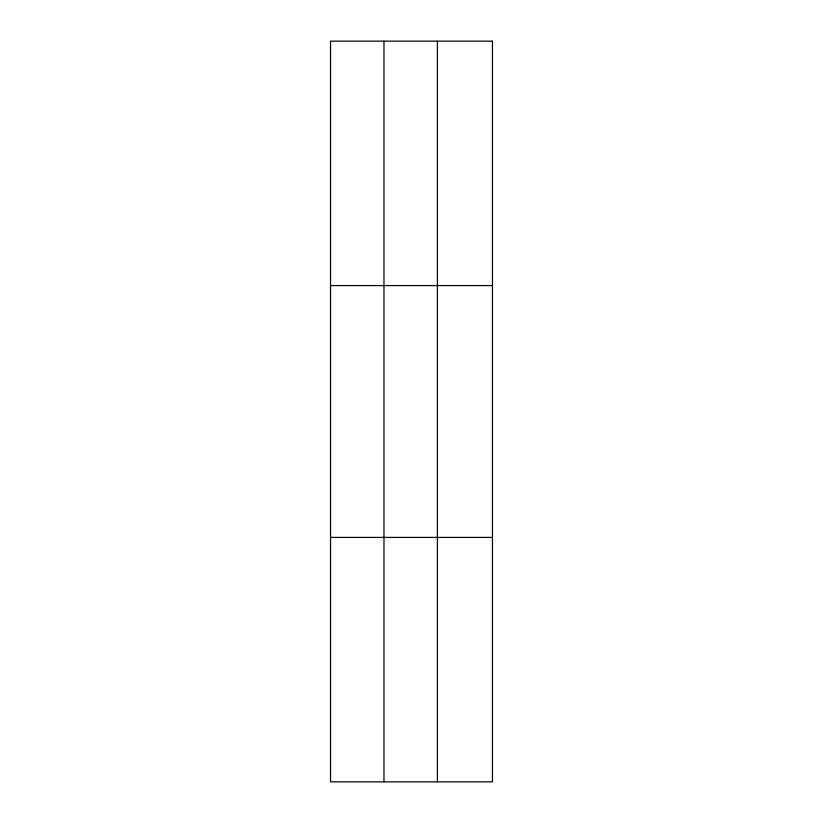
<?xml version="1.0" encoding="UTF-8"?>
<svg xmlns="http://www.w3.org/2000/svg" width="823" height="823" viewBox="0 0 823 823"><rect width="100%" height="100%" fill="white"/><g stroke="black" fill="none" stroke-linecap="round" stroke-linejoin="round"><path stroke-width="1.23" d="M383.971 41.15L383.971 781.85M437.404 41.15L437.404 781.85M330.537 285.581L492.463 285.581M330.537 537.419L492.463 537.419M492.463 41.15L492.463 781.85L330.537 781.85L330.537 41.15L492.463 41.15"/></g></svg>
